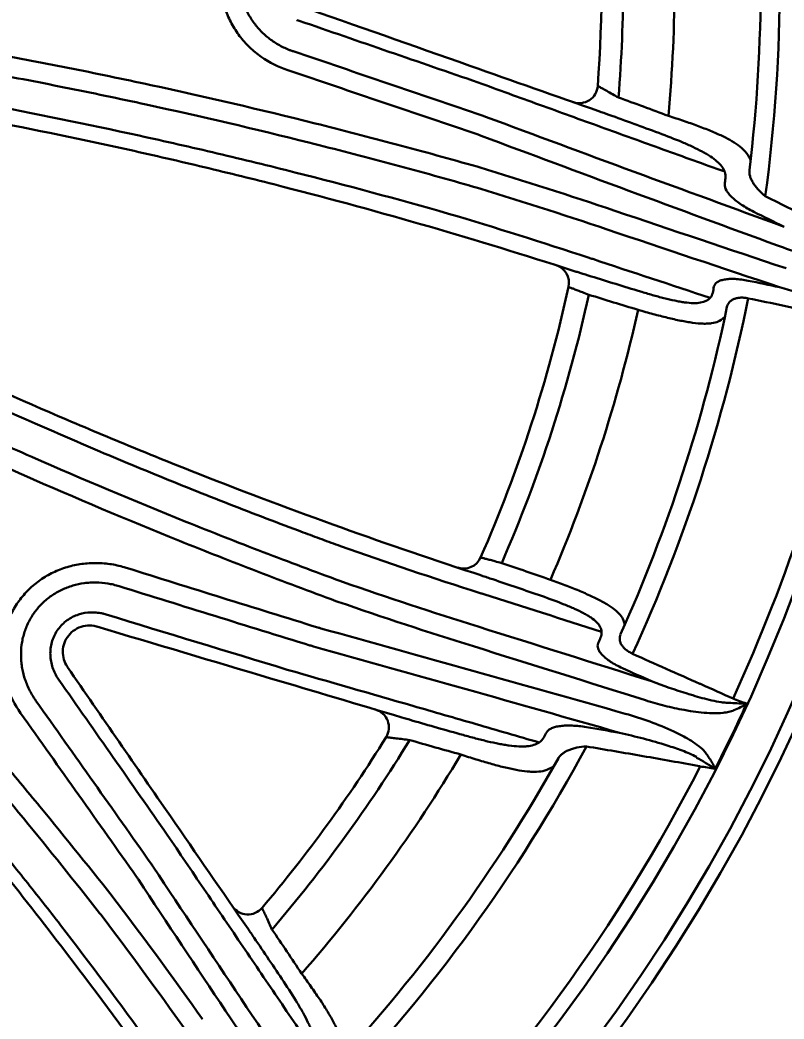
# Model space of a CAD drawing. Header units: inches. Extents: x 975 to 1816, y 133 to 420.
# Drawn here: x 1143.45 to 1168.52, y 242.34 to 275.13 of the extents above; entities that cross this region are included whole.
import ezdxf

# ---------------------------------------------------------------- set-up
doc = ezdxf.new("R2010")
doc.units = ezdxf.units.IN
doc.header["$MEASUREMENT"] = 0
doc.linetypes.add('CENTER', pattern=[2, 1.25, -0.25, 0.25, -0.25])
doc.layers.get('0').update_dxf_attribs({"lineweight": 30})
doc.layers.add('Center', color=1, linetype='CENTER', lineweight=18)
doc.styles.add('TCVN', font='tcvn+7284-2003r.ttf', dxfattribs={"height": 2.5})
doc.dimstyles.new('TCVN', dxfattribs={"dimtxt": 2.5, "dimasz": 3, "dimexe": 0.1, "dimexo": 0.0625, "dimgap": 0.09, "dimtad": 0, "dimtoh": 1, "dimdec": 0, "dimzin": 0, "dimdsep": 46, "dimtxsty": 'TCVN', "dimcen": 0.09, "dimclrd": 2, "dimclre": 2, "dimclrt": 1, "dimadec": 0, "dimazin": 0, "dimtfac": 1, "dimtdec": 0, "dimtofl": 0, "dimtmove": 0, "dimatfit": 3, "dimfxl": 1, "dimtolj": 1, "dimtzin": 0, "dimlwd": 18, "dimlwe": 18, "dimarcsym": 0})

# ---------------------------------------------------------------- blocks, each defined once
blk = doc.blocks.new('*D7')
at = {"layer": 'Center', "color": 2, "linetype": 'Continuous', "lineweight": 18, "transparency": 16777216}
for p, q in [((1171.919, 353.394), (1151.998, 326.267)), ((1174.919, 353.394), (1171.919, 353.394))]:
    blk.add_line(p, q, dxfattribs=at)
at = {"layer": 'Center', "color": 2, "lineweight": 18, "transparency": 16777216}
for p, q in [((1115.306, 276.426), (1115.486, 276.426)), ((1115.396, 276.336), (1115.396, 276.516))]:
    blk.add_line(p, q, dxfattribs=at)
at = {"layer": 'Center', "color": 2, "transparency": 16777216}
blk.add_solid([(1151.595, 326.563), (1152.401, 325.971), (1150.222, 323.849)], dxfattribs=at)
at = {"layer": 'Defpoints', "color": 0, "transparency": 16777216}
for p in [(1150.222, 323.849), (1080.569, 229.002)]:
    blk.add_point(p, dxfattribs=at)
at = {"layer": 'Center', "color": 1, "transparency": 16777216, "insert": (1178.009, 353.394), "char_height": 2.5, "attachment_point": 5, "style": 'TCVN'}
blk.add_mtext('\\A1;∅118', dxfattribs=at)
blk = doc.blocks.new('*D8')
at = {"layer": 'Center', "color": 2, "linetype": 'Continuous', "lineweight": 18, "transparency": 16777216}
for p, q in [((1174.822, 341.958), (1127.243, 289.491)), ((1177.822, 341.958), (1174.822, 341.958))]:
    blk.add_line(p, q, dxfattribs=at)
at = {"layer": 'Center', "color": 2, "lineweight": 18, "transparency": 16777216}
for p, q in [((1115.306, 276.426), (1115.486, 276.426)), ((1115.396, 276.336), (1115.396, 276.516))]:
    blk.add_line(p, q, dxfattribs=at)
at = {"layer": 'Center', "color": 2, "transparency": 16777216}
blk.add_solid([(1126.873, 289.826), (1127.614, 289.155), (1125.228, 287.268)], dxfattribs=at)
at = {"layer": 'Defpoints', "color": 0, "transparency": 16777216}
for p in [(1125.228, 287.268), (1105.563, 265.583)]:
    blk.add_point(p, dxfattribs=at)
at = {"layer": 'Center', "color": 1, "transparency": 16777216, "insert": (1180.537, 341.958), "char_height": 2.5, "attachment_point": 5, "style": 'TCVN'}
blk.add_mtext('\\A1;∅29', dxfattribs=at)

msp = doc.modelspace()

# ---------------------------------------------------------------- linework, layer by layer
for radius in [58.838, 58.403, 57.085]:
    msp.add_circle((1115.396, 276.426), radius)
for centre, radius, start, end in [((1115.396, 276.426), 52.986, 352.3216, 7.6784), ((1115.396, 276.426), 52.362, 353.1691, 6.8309), ((1115.396, 276.426), 49.533, 354.8532, 5.1468), ((1115.396, 276.426), 47.848, 355.3945, 4.6055), ((1115.396, 276.426), 47.141, 355.7878, 4.2122), ((1161.802, 273.008), 0.609, 250.5853, 355.7878), ((1160.857, 266.501), 0.609, 347.6845, 72.2881), ((1115.396, 276.426), 47.141, 336.3155, 347.6845), ((1115.396, 276.426), 47.848, 336.4483, 347.5517), ((1115.396, 276.426), 52.986, 335.3538, 348.6462), ((1115.396, 276.426), 49.533, 336.6057, 347.3943), ((1115.396, 276.426), 52.362, 335.8084, 348.1916), ((1115.396, 276.426), 56.593, 335.3912, 348.6088), ((1158.008, 257.734), 0.609, 251.7119, 336.3155), ((1154.948, 251.914), 0.609, 328.2122, 73.4147), ((1115.396, 276.426), 57.068, 333.0445, 335.4169), ((1115.396, 276.426), 47.141, 319.7878, 328.2122), ((1115.396, 276.426), 47.848, 319.3945, 328.6055), ((1115.396, 276.426), 52.986, 316.3216, 331.6784), ((1115.396, 276.426), 49.533, 318.8532, 329.1468), ((1115.396, 276.426), 52.362, 317.1691, 330.8309), ((1115.396, 276.426), 56.593, 315.1187, 332.8813), ((1150.93, 246.384), 0.609, 214.5853, 319.7878)]:
    msp.add_arc(centre, radius, start, end)
for points, knots in [([(1152.24, 273.479), (1151.928, 273.584), (1151.637, 273.731), (1151.302, 273.968), (1151.236, 274.018), (1151.109, 274.123), (1151.047, 274.177), (1150.869, 274.349), (1150.76, 274.472), (1150.562, 274.731), (1150.473, 274.868), (1150.356, 275.086), (1150.32, 275.161), (1150.254, 275.311), (1150.225, 275.387), (1150.145, 275.619), (1150.105, 275.777), (1150.064, 276.02), (1150.054, 276.103), (1150.04, 276.266), (1150.037, 276.348), (1150.037, 276.593), (1150.051, 276.755), (1150.092, 276.998), (1150.11, 277.079), (1150.15, 277.239), (1150.174, 277.317), (1150.254, 277.548), (1150.32, 277.697), (1150.475, 277.985), (1150.565, 278.125), (1150.764, 278.384), (1150.872, 278.506), (1151.049, 278.675), (1151.11, 278.729), (1151.236, 278.833), (1151.302, 278.884), (1151.503, 279.026), (1151.643, 279.11), (1151.933, 279.257), (1152.084, 279.32), (1152.24, 279.372)], [0, 0, 0, 0, 0.125, 0.125, 0.15625, 0.15625, 0.1875, 0.1875, 0.25, 0.25, 0.3125, 0.3125, 0.34375, 0.34375, 0.375, 0.375, 0.4375, 0.4375, 0.46875, 0.46875, 0.5, 0.5, 0.5625, 0.5625, 0.59375, 0.59375, 0.625, 0.625, 0.6875, 0.6875, 0.75, 0.75, 0.8125, 0.8125, 0.84375, 0.84375, 0.875, 0.875, 0.9375, 0.9375, 1, 1, 1, 1]), ([(1152.414, 278.75), (1152.384, 278.74), (1152.353, 278.729), (1152.292, 278.706), (1152.262, 278.694), (1152.173, 278.657), (1152.115, 278.63), (1151.943, 278.543), (1151.832, 278.477), (1151.673, 278.365), (1151.621, 278.325), (1151.521, 278.243), (1151.473, 278.2), (1151.333, 278.067), (1151.247, 277.971), (1151.09, 277.767), (1151.018, 277.657), (1150.895, 277.43), (1150.843, 277.312), (1150.779, 277.13), (1150.761, 277.068), (1150.728, 276.942), (1150.714, 276.878), (1150.682, 276.686), (1150.671, 276.558), (1150.67, 276.365), (1150.673, 276.3), (1150.684, 276.171), (1150.692, 276.106), (1150.724, 275.913), (1150.756, 275.788), (1150.82, 275.606), (1150.843, 275.546), (1150.895, 275.427), (1150.924, 275.368), (1151.017, 275.197), (1151.087, 275.088), (1151.205, 274.935), (1151.246, 274.885), (1151.332, 274.789), (1151.378, 274.742), (1151.518, 274.607), (1151.618, 274.525), (1151.828, 274.377), (1151.939, 274.311), (1152.113, 274.222), (1152.172, 274.195), (1152.262, 274.157), (1152.292, 274.145), (1152.353, 274.122), (1152.384, 274.111), (1152.414, 274.101)], [0, 0, 0, 0, 0.015625, 0.015625, 0.03125, 0.03125, 0.0625, 0.0625, 0.125, 0.125, 0.15625, 0.15625, 0.1875, 0.1875, 0.25, 0.25, 0.3125, 0.3125, 0.375, 0.375, 0.40625, 0.40625, 0.4375, 0.4375, 0.5, 0.5, 0.53125, 0.53125, 0.5625, 0.5625, 0.625, 0.625, 0.65625, 0.65625, 0.6875, 0.6875, 0.75, 0.75, 0.78125, 0.78125, 0.8125, 0.8125, 0.875, 0.875, 0.9375, 0.9375, 0.96875, 0.96875, 0.984375, 0.984375, 1, 1, 1, 1]), ([(1152.613, 275.102), (1152.589, 275.11), (1152.565, 275.118), (1152.541, 275.127), (1152.541, 275.127), (1152.541, 275.127), (1152.541, 275.127)], [0, 0, 0, 0, 0.0003823398, 0.0003823398, 0.0003823398, 0.0003826008, 0.0003826008, 0.0003826008, 0.0003826008]), ([(1136.865, 274.989), (1138.68, 274.716), (1140.493, 274.413), (1143.213, 273.914), (1144.12, 273.74), (1145.479, 273.468), (1145.932, 273.376), (1146.838, 273.187), (1147.291, 273.091), (1149.552, 272.601), (1151.349, 272.182), (1154.026, 271.512), (1154.915, 271.282), (1156.688, 270.809), (1157.572, 270.565), (1158.45, 270.316)], [0, 0, 0, 0, 0.25, 0.25, 0.375, 0.375, 0.4375, 0.4375, 0.5, 0.5, 0.75, 0.75, 0.875, 0.875, 1, 1, 1, 1]), ([(1158.197, 269.696), (1157.327, 269.944), (1156.453, 270.186), (1154.698, 270.655), (1153.817, 270.884), (1151.167, 271.549), (1149.389, 271.965), (1147.151, 272.451), (1146.702, 272.547), (1145.805, 272.735), (1145.357, 272.826), (1144.011, 273.097), (1143.114, 273.269), (1140.421, 273.765), (1138.626, 274.067), (1136.83, 274.339)], [0, 0, 0, 0, 0.125, 0.125, 0.25, 0.25, 0.5, 0.5, 0.5625, 0.5625, 0.625, 0.625, 0.75, 0.75, 1, 1, 1, 1]), ([(1137.061, 273.262), (1137.92, 273.129), (1138.78, 272.989), (1140.498, 272.695), (1141.357, 272.542), (1143.933, 272.06), (1145.649, 271.711), (1148.222, 271.146), (1149.077, 270.951), (1150.78, 270.549), (1151.629, 270.342), (1154.166, 269.701), (1155.845, 269.248), (1157.512, 268.772)], [0, 0, 0, 0, 0.125, 0.125, 0.25, 0.25, 0.5, 0.5, 0.625, 0.625, 0.75, 0.75, 1, 1, 1, 1]), ([(1166.574, 270.151), (1165.897, 270.395), (1165.22, 270.639), (1163.868, 271.127), (1163.193, 271.371), (1161.844, 271.859), (1161.171, 272.103), (1159.826, 272.59), (1159.154, 272.834), (1158.485, 273.077)], [0, 0, 0, 0, 0.25, 0.25, 0.5, 0.5, 0.75, 0.75, 1, 1, 1, 1]), ([(1162.409, 272.963), (1162.409, 272.963), (1162.421, 272.956), (1162.457, 272.936), (1162.472, 272.928), (1162.506, 272.909), (1162.525, 272.898), (1162.569, 272.873), (1162.594, 272.86), (1162.646, 272.831), (1162.674, 272.815), (1162.762, 272.766), (1162.828, 272.73), (1162.897, 272.691)], [0, 0, 0, 0, 0.25, 0.25, 0.375, 0.375, 0.5, 0.5, 0.625, 0.625, 0.75, 0.75, 1, 1, 1, 1]), ([(1156.888, 268.346), (1155.3, 268.806), (1153.698, 269.244), (1151.277, 269.865), (1150.467, 270.066), (1148.84, 270.456), (1148.023, 270.646), (1145.564, 271.195), (1143.923, 271.535), (1140.64, 272.161), (1138.997, 272.448), (1137.354, 272.709)], [0, 0, 0, 0, 0.25, 0.25, 0.375, 0.375, 0.5, 0.5, 0.75, 0.75, 1, 1, 1, 1]), ([(1158.618, 271.995), (1158.618, 271.995), (1158.618, 271.995), (1158.618, 271.995), (1158.655, 271.981), (1158.693, 271.967), (1158.73, 271.953)], [-0.000000261, -0.000000261, -0.000000261, -0.000000261, 0, 0, 0, 0.0006098362, 0.0006098362, 0.0006098362, 0.0006098362]), ([(1158.73, 271.953), (1160.348, 271.35), (1161.974, 270.748), (1165.241, 269.545), (1166.879, 268.944), (1168.521, 268.344)], [0, 0, 0, 0, 0.5, 0.5, 1, 1, 1, 1]), ([(1164.729, 271.982), (1164.897, 271.927), (1165.061, 271.873), (1165.38, 271.764), (1165.535, 271.71), (1165.759, 271.628), (1165.833, 271.6), (1165.976, 271.544), (1166.045, 271.517), (1166.247, 271.434), (1166.373, 271.379), (1166.548, 271.295), (1166.605, 271.267), (1166.713, 271.21), (1166.764, 271.181), (1166.91, 271.095), (1166.995, 271.038), (1167.143, 270.922), (1167.206, 270.863), (1167.307, 270.743), (1167.346, 270.683), (1167.425, 270.535)], [0, 0, 0, 0, 0.125, 0.125, 0.25, 0.25, 0.3125, 0.3125, 0.375, 0.375, 0.5, 0.5, 0.5625, 0.5625, 0.625, 0.625, 0.75, 0.75, 0.875, 0.875, 1, 1, 1, 1]), ([(1168.306, 267.728), (1166.675, 268.327), (1165.048, 268.926), (1161.802, 270.128), (1160.188, 270.729), (1158.582, 271.331)], [0, 0, 0, 0, 0.5, 0.5, 1, 1, 1, 1]), ([(1166.574, 270.151), (1166.553, 270.209), (1166.521, 270.266), (1166.436, 270.379), (1166.383, 270.435), (1166.259, 270.544), (1166.187, 270.598), (1166.065, 270.678), (1166.022, 270.705), (1165.932, 270.758), (1165.886, 270.785), (1165.741, 270.863), (1165.637, 270.914), (1165.472, 270.991), (1165.415, 271.017), (1165.298, 271.068), (1165.239, 271.094), (1164.936, 271.221), (1164.679, 271.32), (1164.41, 271.421)], [0, 0, 0, 0, 0.125, 0.125, 0.25, 0.25, 0.375, 0.375, 0.4375, 0.4375, 0.5, 0.5, 0.625, 0.625, 0.6875, 0.6875, 0.75, 0.75, 1, 1, 1, 1]), ([(1167.386, 270.198), (1167.378, 270.137), (1167.386, 270.072), (1167.417, 269.967), (1167.431, 269.931), (1167.464, 269.858), (1167.483, 269.822), (1167.528, 269.747), (1167.554, 269.709), (1167.61, 269.635), (1167.641, 269.598), (1167.741, 269.487), (1167.818, 269.414), (1167.906, 269.346)], [0, 0, 0, 0, 0.25, 0.25, 0.375, 0.375, 0.5, 0.5, 0.625, 0.625, 0.75, 0.75, 1, 1, 1, 1]), ([(1167.532, 268.833), (1167.458, 268.87), (1167.387, 268.908), (1167.251, 268.986), (1167.186, 269.026), (1167.066, 269.106), (1167.011, 269.146), (1166.908, 269.227), (1166.86, 269.268), (1166.776, 269.347), (1166.739, 269.386), (1166.692, 269.444), (1166.677, 269.463), (1166.651, 269.5), (1166.639, 269.519), (1166.588, 269.609), (1166.57, 269.675), (1166.577, 269.733)], [0, 0, 0, 0, 0.125, 0.125, 0.25, 0.25, 0.375, 0.375, 0.5, 0.5, 0.625, 0.625, 0.6875, 0.6875, 0.75, 0.75, 1, 1, 1, 1]), ([(1167.906, 269.346), (1168.467, 269.066), (1169.03, 268.788), (1170.155, 268.235), (1170.719, 267.961), (1171.282, 267.686)], [0, 0, 0, 0, 0.5, 0.5, 1, 1, 1, 1]), ([(1169.932, 267.264), (1169.654, 267.317), (1169.38, 267.386), (1168.839, 267.542), (1168.571, 267.631), (1168.306, 267.728)], [0, 0, 0, 0, 0.5, 0.5, 1, 1, 1, 1]), ([(1162.125, 267.324), (1162.125, 267.324), (1162.125, 267.324), (1162.125, 267.324), (1162.165, 267.311), (1162.204, 267.298), (1162.243, 267.285)], [-0.000000261, -0.000000261, -0.000000261, -0.000000261, 0, 0, 0, 0.0006264584, 0.0006264584, 0.0006264584, 0.0006264584]), ([(1166.223, 266.38), (1166.235, 266.436), (1166.27, 266.484), (1166.355, 266.543), (1166.39, 266.561), (1166.468, 266.59), (1166.513, 266.602), (1166.613, 266.62), (1166.668, 266.627), (1166.785, 266.633), (1166.848, 266.633), (1166.983, 266.626), (1167.053, 266.62), (1167.198, 266.601), (1167.273, 266.588), (1167.35, 266.572)], [0, 0, 0, 0, 0.25, 0.25, 0.375, 0.375, 0.5, 0.5, 0.625, 0.625, 0.75, 0.75, 0.875, 0.875, 1, 1, 1, 1]), ([(1153.967, 257.862), (1153.866, 257.899), (1153.764, 257.937), (1153.561, 258.011), (1153.255, 258.124), (1152.544, 258.388), (1151.123, 258.925), (1149.907, 259.401), (1148.289, 260.048), (1147.481, 260.379), (1145.868, 261.054), (1145.062, 261.399), (1142.651, 262.453), (1141.056, 263.18), (1138.683, 264.307), (1137.896, 264.688), (1136.724, 265.268), (1136.139, 265.56), (1135.46, 265.904), (1135.169, 266.052), (1134.976, 266.151), (1134.879, 266.201), (1134.783, 266.25)], [0, 0, 0, 0, 0.015625, 0.015625, 0.03125, 0.0625, 0.125, 0.25, 0.25, 0.375, 0.375, 0.5, 0.5, 0.75, 0.75, 0.875, 0.875, 0.9375, 0.96875, 0.984375, 0.984375, 1, 1, 1, 1]), ([(1135.345, 266.526), (1136.086, 266.148), (1136.832, 265.776), (1138.33, 265.042), (1139.083, 264.681), (1141.352, 263.613), (1142.879, 262.924), (1145.191, 261.923), (1145.963, 261.596), (1147.508, 260.956), (1148.282, 260.643), (1150.605, 259.722), (1152.157, 259.135), (1153.713, 258.574)], [0, 0, 0, 0, 0.125, 0.125, 0.25, 0.25, 0.5, 0.5, 0.625, 0.625, 0.75, 0.75, 1, 1, 1, 1]), ([(1161.755, 266.25), (1161.708, 266.269), (1161.665, 266.286), (1161.59, 266.316), (1161.558, 266.329), (1161.506, 266.349), (1161.485, 266.357), (1161.459, 266.368), (1161.452, 266.371), (1161.452, 266.371)], [0, 0, 0, 0, 0.25, 0.25, 0.5, 0.5, 0.75, 0.75, 1, 1, 1, 1]), ([(1163.808, 266.218), (1163.941, 266.178), (1164.073, 266.139), (1164.266, 266.085), (1164.33, 266.067), (1164.457, 266.033), (1164.52, 266.016), (1164.704, 265.97), (1164.822, 265.942), (1164.992, 265.907), (1165.048, 265.896), (1165.156, 265.877), (1165.209, 265.869), (1165.363, 265.848), (1165.457, 265.84), (1165.632, 265.836), (1165.712, 265.841), (1165.926, 265.876), (1166.03, 265.927), (1166.098, 266.008)], [0, 0, 0, 0, 0.125, 0.125, 0.1875, 0.1875, 0.25, 0.25, 0.375, 0.375, 0.4375, 0.4375, 0.5, 0.5, 0.625, 0.625, 0.75, 0.75, 1, 1, 1, 1]), ([(1167.344, 265.994), (1167.296, 266.004), (1167.25, 266.011), (1167.16, 266.018), (1167.117, 266.018), (1167.034, 266.012), (1166.996, 266.006), (1166.924, 265.989), (1166.891, 265.977), (1166.831, 265.949), (1166.804, 265.933), (1166.757, 265.897), (1166.736, 265.877), (1166.683, 265.813), (1166.66, 265.764), (1166.649, 265.71)], [0, 0, 0, 0, 0.125, 0.125, 0.25, 0.25, 0.375, 0.375, 0.5, 0.5, 0.625, 0.625, 0.75, 0.75, 1, 1, 1, 1]), ([(1166.581, 265.391), (1166.474, 265.293), (1166.424, 265.259), (1166.301, 265.206), (1166.229, 265.187), (1166.102, 265.17), (1166.058, 265.166), (1165.964, 265.162), (1165.914, 265.162), (1165.759, 265.167), (1165.646, 265.177), (1165.462, 265.202), (1165.398, 265.212), (1165.267, 265.234), (1165.199, 265.247), (1164.993, 265.288), (1164.848, 265.32), (1164.621, 265.376), (1164.544, 265.395), (1164.387, 265.435), (1164.307, 265.456), (1164.067, 265.521), (1163.902, 265.567), (1163.734, 265.616)], [0, 0, 0, 0, 0.125, 0.125, 0.25, 0.25, 0.3125, 0.3125, 0.375, 0.375, 0.5, 0.5, 0.5625, 0.5625, 0.625, 0.625, 0.75, 0.75, 0.8125, 0.8125, 0.875, 0.875, 1, 1, 1, 1]), ([(1133.962, 265.515), (1135.576, 264.679), (1137.206, 263.868), (1139.675, 262.687), (1140.503, 262.299), (1141.75, 261.727), (1142.167, 261.537), (1143.003, 261.162), (1143.422, 260.976), (1145.519, 260.054), (1147.202, 259.345), (1149.737, 258.325), (1150.583, 257.993), (1152.279, 257.341), (1153.129, 257.023), (1153.978, 256.712)], [0, 0, 0, 0, 0.25, 0.25, 0.375, 0.375, 0.4375, 0.4375, 0.5, 0.5, 0.75, 0.75, 0.875, 0.875, 1, 1, 1, 1]), ([(1153.819, 256.061), (1152.961, 256.376), (1152.103, 256.699), (1150.391, 257.358), (1149.536, 257.694), (1146.977, 258.726), (1145.277, 259.443), (1143.161, 260.376), (1142.737, 260.564), (1141.893, 260.944), (1141.473, 261.135), (1140.213, 261.715), (1139.378, 262.107), (1136.884, 263.302), (1135.238, 264.123), (1133.61, 264.968)], [0, 0, 0, 0, 0.125, 0.125, 0.25, 0.25, 0.5, 0.5, 0.5625, 0.5625, 0.625, 0.625, 0.75, 0.75, 1, 1, 1, 1]), ([(1136.043, 258.437), (1137.909, 256.47), (1139.725, 254.462), (1141.936, 251.902), (1142.375, 251.388), (1143.247, 250.354), (1143.679, 249.835), (1144.965, 248.273), (1145.807, 247.226), (1146.634, 246.173)], [0, 0, 0, 0, 0.5, 0.5, 0.625, 0.625, 0.75, 0.75, 1, 1, 1, 1]), ([(1146.065, 245.82), (1145.247, 246.864), (1144.414, 247.901), (1142.718, 249.964), (1141.854, 250.989), (1139.23, 254.033), (1137.433, 256.022), (1135.588, 257.971)], [0, 0, 0, 0, 0.25, 0.25, 0.5, 0.5, 1, 1, 1, 1]), ([(1158.566, 257.489), (1158.566, 257.489), (1158.573, 257.487), (1158.601, 257.48), (1158.622, 257.475), (1158.676, 257.461), (1158.71, 257.452), (1158.788, 257.432), (1158.833, 257.421), (1158.882, 257.408)], [0, 0, 0, 0, 0.25, 0.25, 0.5, 0.5, 0.75, 0.75, 1, 1, 1, 1]), ([(1143.471, 252.385), (1143.281, 252.654), (1143.132, 252.943), (1143, 253.332), (1142.976, 253.411), (1142.935, 253.571), (1142.917, 253.651), (1142.874, 253.895), (1142.857, 254.058), (1142.85, 254.384), (1142.859, 254.548), (1142.892, 254.793), (1142.907, 254.874), (1142.942, 255.034), (1142.963, 255.113), (1143.034, 255.347), (1143.095, 255.499), (1143.205, 255.72), (1143.245, 255.793), (1143.33, 255.933), (1143.376, 256.001), (1143.52, 256.199), (1143.626, 256.322), (1143.802, 256.495), (1143.864, 256.55), (1143.991, 256.655), (1144.056, 256.705), (1144.257, 256.845), (1144.397, 256.927), (1144.692, 257.068), (1144.847, 257.128), (1145.161, 257.221), (1145.32, 257.256), (1145.562, 257.289), (1145.643, 257.297), (1145.807, 257.307), (1145.889, 257.309), (1146.136, 257.306), (1146.298, 257.291), (1146.619, 257.24), (1146.778, 257.202), (1146.936, 257.153)], [0, 0, 0, 0, 0.125, 0.125, 0.15625, 0.15625, 0.1875, 0.1875, 0.25, 0.25, 0.3125, 0.3125, 0.34375, 0.34375, 0.375, 0.375, 0.4375, 0.4375, 0.46875, 0.46875, 0.5, 0.5, 0.5625, 0.5625, 0.59375, 0.59375, 0.625, 0.625, 0.6875, 0.6875, 0.75, 0.75, 0.8125, 0.8125, 0.84375, 0.84375, 0.875, 0.875, 0.9375, 0.9375, 1, 1, 1, 1]), ([(1135.048, 256.813), (1135.905, 255.898), (1136.752, 254.974), (1138.007, 253.572), (1138.422, 253.102), (1139.248, 252.159), (1139.658, 251.685), (1140.877, 250.259), (1141.677, 249.302), (1142.857, 247.857), (1143.443, 247.132), (1144.021, 246.403), (1144.405, 245.916), (1144.597, 245.672), (1144.787, 245.428)], [0, 0, 0, 0, 0.25, 0.25, 0.375, 0.375, 0.5, 0.5, 0.75, 0.75, 0.875, 0.9375, 0.9375, 1, 1, 1, 1]), ([(1160.856, 256.758), (1161.021, 256.699), (1161.18, 256.639), (1161.489, 256.521), (1161.639, 256.462), (1161.856, 256.373), (1161.927, 256.343), (1162.063, 256.284), (1162.129, 256.255), (1162.321, 256.167), (1162.439, 256.109), (1162.603, 256.021), (1162.655, 255.991), (1162.754, 255.932), (1162.8, 255.903), (1162.929, 255.816), (1163.002, 255.758), (1163.124, 255.641), (1163.173, 255.582), (1163.242, 255.466), (1163.263, 255.408), (1163.295, 255.273)], [0, 0, 0, 0, 0.125, 0.125, 0.25, 0.25, 0.3125, 0.3125, 0.375, 0.375, 0.5, 0.5, 0.5625, 0.5625, 0.625, 0.625, 0.75, 0.75, 0.875, 0.875, 1, 1, 1, 1]), ([(1144.253, 245.451), (1142.785, 247.343), (1141.267, 249.211), (1139.305, 251.517), (1138.91, 251.976), (1138.112, 252.892), (1137.71, 253.349), (1136.498, 254.71), (1135.68, 255.607), (1134.852, 256.496)], [0, 0, 0, 0, 0.5, 0.5, 0.625, 0.625, 0.75, 0.75, 1, 1, 1, 1]), ([(1146.71, 256.547), (1146.68, 256.557), (1146.648, 256.566), (1146.586, 256.583), (1146.555, 256.591), (1146.46, 256.613), (1146.397, 256.626), (1146.207, 256.657), (1146.079, 256.668), (1145.885, 256.671), (1145.819, 256.67), (1145.69, 256.662), (1145.626, 256.656), (1145.434, 256.63), (1145.309, 256.603), (1145.062, 256.53), (1144.939, 256.483), (1144.705, 256.372), (1144.594, 256.307), (1144.436, 256.197), (1144.384, 256.158), (1144.284, 256.076), (1144.235, 256.032), (1144.096, 255.896), (1144.011, 255.798), (1143.898, 255.642), (1143.862, 255.588), (1143.795, 255.478), (1143.763, 255.42), (1143.676, 255.246), (1143.629, 255.126), (1143.572, 254.941), (1143.556, 254.878), (1143.528, 254.752), (1143.517, 254.687), (1143.491, 254.494), (1143.485, 254.365), (1143.49, 254.172), (1143.494, 254.107), (1143.507, 253.979), (1143.516, 253.914), (1143.551, 253.722), (1143.583, 253.597), (1143.666, 253.354), (1143.717, 253.235), (1143.805, 253.061), (1143.837, 253.005), (1143.888, 252.921), (1143.905, 252.894), (1143.941, 252.84), (1143.959, 252.812), (1143.978, 252.786)], [0, 0, 0, 0, 0.015625, 0.015625, 0.03125, 0.03125, 0.0625, 0.0625, 0.125, 0.125, 0.15625, 0.15625, 0.1875, 0.1875, 0.25, 0.25, 0.3125, 0.3125, 0.375, 0.375, 0.40625, 0.40625, 0.4375, 0.4375, 0.5, 0.5, 0.53125, 0.53125, 0.5625, 0.5625, 0.625, 0.625, 0.65625, 0.65625, 0.6875, 0.6875, 0.75, 0.75, 0.78125, 0.78125, 0.8125, 0.8125, 0.875, 0.875, 0.9375, 0.9375, 0.96875, 0.96875, 0.984375, 0.984375, 1, 1, 1, 1]), ([(1158.669, 256.284), (1158.63, 256.297), (1158.59, 256.309), (1158.55, 256.322), (1158.55, 256.322), (1158.55, 256.322), (1158.55, 256.322)], [0, 0, 0, 0, 0.0006264584, 0.0006264584, 0.0006264584, 0.0006267194, 0.0006267194, 0.0006267194, 0.0006267194]), ([(1162.538, 255.051), (1162.534, 255.104), (1162.519, 255.156), (1162.464, 255.261), (1162.424, 255.313), (1162.322, 255.415), (1162.261, 255.465), (1162.153, 255.54), (1162.114, 255.565), (1162.032, 255.614), (1161.988, 255.639), (1161.852, 255.712), (1161.754, 255.76), (1161.596, 255.831), (1161.542, 255.855), (1161.429, 255.903), (1161.371, 255.926), (1161.076, 256.044), (1160.826, 256.136), (1160.561, 256.228)], [0, 0, 0, 0, 0.125, 0.125, 0.25, 0.25, 0.375, 0.375, 0.4375, 0.4375, 0.5, 0.5, 0.625, 0.625, 0.6875, 0.6875, 0.75, 0.75, 1, 1, 1, 1]), ([(1144.685, 253.543), (1144.647, 253.602), (1144.613, 253.665), (1144.554, 253.794), (1144.53, 253.859), (1144.49, 253.994), (1144.475, 254.062), (1144.454, 254.202), (1144.449, 254.273), (1144.449, 254.413), (1144.455, 254.483), (1144.476, 254.622), (1144.492, 254.691), (1144.535, 254.825), (1144.561, 254.89), (1144.625, 255.015), (1144.662, 255.076), (1144.745, 255.19), (1144.79, 255.243), (1144.89, 255.342), (1144.944, 255.388), (1145.059, 255.47), (1145.119, 255.506), (1145.244, 255.569), (1145.309, 255.596), (1145.511, 255.662), (1145.649, 255.685), (1145.861, 255.691), (1145.932, 255.687), (1146.037, 255.675), (1146.071, 255.67), (1146.123, 255.661), (1146.141, 255.657), (1146.167, 255.652), (1146.179, 255.649), (1146.192, 255.646), (1146.201, 255.643), (1146.205, 255.643), (1146.21, 255.641)], [0, 0, 0, 0, 0.0625, 0.0625, 0.125, 0.125, 0.1875, 0.1875, 0.25, 0.25, 0.3125, 0.3125, 0.375, 0.375, 0.4375, 0.4375, 0.5, 0.5, 0.5625, 0.5625, 0.625, 0.625, 0.6875, 0.6875, 0.75, 0.75, 0.875, 0.875, 0.9375, 0.9375, 0.96875, 0.96875, 0.984375, 0.984375, 0.992187, 0.996094, 0.996094, 1, 1, 1, 1]), ([(1146.21, 255.643), (1146.21, 255.643), (1146.21, 255.643), (1146.21, 255.643), (1146.235, 255.636), (1146.259, 255.628), (1146.283, 255.621)], [-0.000000261, -0.000000261, -0.000000261, -0.000000261, 0, 0, 0, 0.0003823398, 0.0003823398, 0.0003823398, 0.0003823398]), ([(1145.964, 255.225), (1145.963, 255.225), (1145.963, 255.225), (1145.962, 255.225), (1145.938, 255.232), (1145.909, 255.239), (1145.883, 255.244), (1145.793, 255.26), (1145.696, 255.262), (1145.601, 255.248), (1145.505, 255.233), (1145.408, 255.202), (1145.32, 255.155), (1145.239, 255.112), (1145.163, 255.054), (1145.099, 254.987), (1145.034, 254.919), (1144.98, 254.839), (1144.94, 254.754), (1144.9, 254.669), (1144.874, 254.576), (1144.864, 254.483), (1144.854, 254.391), (1144.859, 254.297), (1144.877, 254.21), (1144.895, 254.123), (1144.927, 254.04), (1144.967, 253.967), (1144.98, 253.943), (1144.996, 253.918), (1145.008, 253.901)], [0.00009754, 0.00009754, 0.00009754, 0.00009754, 0.0001137, 0.0001137, 0.0001137, 0.00056562, 0.00056562, 0.00056562, 0.00208171, 0.00208171, 0.00208171, 0.00360326, 0.00360326, 0.00360326, 0.00500427, 0.00500427, 0.00500427, 0.00641857, 0.00641857, 0.00641857, 0.00784285, 0.00784285, 0.00784285, 0.00925417, 0.00925417, 0.00925417, 0.0106535, 0.0106535, 0.0106535, 0.01109038, 0.01109038, 0.01109038, 0.01109038]), ([(1153.329, 255.163), (1154.982, 254.706), (1156.641, 254.243), (1159.973, 253.308), (1161.642, 252.837), (1163.313, 252.362)], [0, 0, 0, 0, 0.5, 0.5, 1, 1, 1, 1]), ([(1163.159, 254.968), (1163.136, 254.918), (1163.126, 254.866), (1163.131, 254.782), (1163.136, 254.754), (1163.153, 254.697), (1163.165, 254.668), (1163.197, 254.611), (1163.217, 254.582), (1163.265, 254.526), (1163.293, 254.498), (1163.355, 254.446), (1163.391, 254.42), (1163.468, 254.372), (1163.51, 254.35), (1163.554, 254.33)], [0, 0, 0, 0, 0.25, 0.25, 0.375, 0.375, 0.5, 0.5, 0.625, 0.625, 0.75, 0.75, 0.875, 0.875, 1, 1, 1, 1]), ([(1153.083, 254.572), (1153.045, 254.583), (1153.006, 254.594), (1152.967, 254.605), (1152.967, 254.605), (1152.967, 254.605), (1152.967, 254.605)], [0, 0, 0, 0, 0.0006098362, 0.0006098362, 0.0006098362, 0.0006100972, 0.0006100972, 0.0006100972, 0.0006100972]), ([(1163.125, 251.738), (1161.444, 252.217), (1159.766, 252.694), (1156.415, 253.641), (1154.746, 254.109), (1153.083, 254.572)], [0, 0, 0, 0, 0.5, 0.5, 1, 1, 1, 1]), ([(1163.219, 253.859), (1163.147, 253.891), (1163.079, 253.925), (1162.949, 253.996), (1162.888, 254.033), (1162.777, 254.106), (1162.726, 254.143), (1162.635, 254.217), (1162.594, 254.254), (1162.524, 254.327), (1162.495, 254.363), (1162.461, 254.415), (1162.45, 254.433), (1162.433, 254.467), (1162.426, 254.484), (1162.397, 254.565), (1162.397, 254.624), (1162.421, 254.677)], [0, 0, 0, 0, 0.125, 0.125, 0.25, 0.25, 0.375, 0.375, 0.5, 0.5, 0.625, 0.625, 0.6875, 0.6875, 0.75, 0.75, 1, 1, 1, 1]), ([(1152.224, 253.807), (1153.594, 253.414), (1154.969, 253.017), (1157.035, 252.42), (1157.725, 252.221), (1159.106, 251.821), (1159.797, 251.62), (1160.488, 251.42)], [0, 0, 0, 0, 0.5, 0.5, 0.75, 0.75, 1, 1, 1, 1]), ([(1144.727, 253.479), (1144.713, 253.499), (1144.698, 253.52), (1144.684, 253.541), (1144.684, 253.541), (1144.684, 253.541), (1144.684, 253.541)], [0, 0, 0, 0, 0.0003823398, 0.0003823398, 0.0003823398, 0.0003826008, 0.0003826008, 0.0003826008, 0.0003826008]), ([(1165.759, 253.348), (1165.772, 253.342), (1165.785, 253.336), (1165.799, 253.33), (1166.149, 253.173), (1166.499, 253.016), (1166.848, 252.859)], [0, 0, 0, 0, 0.000225151, 0.000225151, 0.000225151, 0.006223514, 0.006223514, 0.006223514, 0.006223514]), ([(1165.246, 252.485), (1165.031, 252.524), (1164.819, 252.571), (1164.397, 252.678), (1164.188, 252.738), (1163.98, 252.803)], [0, 0, 0, 0, 0.5, 0.5, 1, 1, 1, 1]), ([(1165.532, 252.967), (1165.735, 252.905), (1165.94, 252.848), (1166.252, 252.778), (1166.356, 252.757), (1166.514, 252.734), (1166.566, 252.727), (1166.672, 252.719), (1166.725, 252.717), (1166.779, 252.719)], [0, 0, 0, 0, 0.5, 0.5, 0.75, 0.75, 0.875, 0.875, 1, 1, 1, 1]), ([(1166.879, 252.478), (1166.822, 252.455), (1166.764, 252.438), (1166.647, 252.411), (1166.588, 252.402), (1166.41, 252.381), (1166.289, 252.377), (1166.047, 252.382), (1165.927, 252.39), (1165.687, 252.415), (1165.568, 252.431), (1165.449, 252.451)], [0, 0, 0, 0, 0.125, 0.125, 0.25, 0.25, 0.5, 0.5, 0.75, 0.75, 1, 1, 1, 1]), ([(1166.779, 252.719), (1166.864, 252.712), (1166.949, 252.706), (1167.077, 252.699), (1167.12, 252.697), (1167.185, 252.695), (1167.206, 252.695), (1167.238, 252.694), (1167.249, 252.694), (1167.265, 252.694), (1167.271, 252.694), (1167.279, 252.695), (1167.282, 252.695), (1167.286, 252.695), (1167.287, 252.696), (1167.29, 252.696), (1167.291, 252.697), (1167.292, 252.698)], [0, 0, 0, 0, 0.5, 0.5, 0.75, 0.75, 0.875, 0.875, 0.9375, 0.9375, 0.96875, 0.96875, 0.984375, 0.984375, 0.992188, 0.992188, 1, 1, 1, 1]), ([(1167.291, 252.685), (1167.284, 252.678), (1167.275, 252.674), (1167.259, 252.664), (1167.25, 252.659), (1167.225, 252.645), (1167.208, 252.635), (1167.157, 252.608), (1167.123, 252.59), (1167.02, 252.539), (1166.95, 252.507), (1166.879, 252.478)], [0, 0, 0, 0, 0.0625, 0.0625, 0.125, 0.125, 0.25, 0.25, 0.5, 0.5, 1, 1, 1, 1]), ([(1167.291, 252.685), (1167.292, 252.687), (1167.293, 252.689), (1167.293, 252.691), (1167.293, 252.693), (1167.292, 252.696), (1167.292, 252.698)], [0, 0, 0, 0, 0.00003455991, 0.00003455991, 0.00003455991, 0.00006825331, 0.00006825331, 0.00006825331, 0.00006825331]), ([(1163.313, 252.362), (1163.585, 252.285), (1163.854, 252.199), (1164.384, 252.008), (1164.645, 251.902), (1164.902, 251.782)], [0, 0, 0, 0, 0.5, 0.5, 1, 1, 1, 1]), ([(1160.736, 251.756), (1160.75, 251.782), (1160.77, 251.806), (1160.824, 251.849), (1160.857, 251.868), (1160.932, 251.902), (1160.975, 251.917), (1161.072, 251.942), (1161.125, 251.952), (1161.24, 251.967), (1161.302, 251.972), (1161.433, 251.976), (1161.502, 251.976), (1161.72, 251.967), (1161.874, 251.951), (1162.038, 251.923)], [0, 0, 0, 0, 0.125, 0.125, 0.25, 0.25, 0.375, 0.375, 0.5, 0.5, 0.625, 0.625, 0.75, 0.75, 1, 1, 1, 1]), ([(1156.02, 251.526), (1155.941, 251.536), (1155.867, 251.545), (1155.767, 251.557), (1155.735, 251.561), (1155.675, 251.568), (1155.648, 251.571), (1155.598, 251.577), (1155.576, 251.58), (1155.537, 251.585), (1155.52, 251.587), (1155.479, 251.591), (1155.466, 251.593), (1155.466, 251.593)], [0, 0, 0, 0, 0.25, 0.25, 0.375, 0.375, 0.5, 0.5, 0.625, 0.625, 0.75, 0.75, 1, 1, 1, 1]), ([(1157.991, 251.665), (1158.129, 251.626), (1158.266, 251.589), (1158.535, 251.519), (1158.666, 251.486), (1158.92, 251.426), (1159.044, 251.399), (1159.223, 251.364), (1159.283, 251.354), (1159.398, 251.334), (1159.454, 251.326), (1159.617, 251.304), (1159.719, 251.294), (1159.864, 251.288), (1159.911, 251.287), (1160.002, 251.289), (1160.045, 251.291), (1160.252, 251.311), (1160.386, 251.351), (1160.488, 251.42)], [0, 0, 0, 0, 0.125, 0.125, 0.25, 0.25, 0.375, 0.375, 0.4375, 0.4375, 0.5, 0.5, 0.625, 0.625, 0.6875, 0.6875, 0.75, 0.75, 1, 1, 1, 1]), ([(1164.686, 251.321), (1164.43, 251.402), (1164.171, 251.476), (1163.65, 251.614), (1163.388, 251.678), (1163.125, 251.738)], [0, 0, 0, 0, 0.5, 0.5, 1, 1, 1, 1]), ([(1164.902, 251.782), (1165.079, 251.699), (1165.252, 251.609), (1165.502, 251.457), (1165.583, 251.404), (1165.741, 251.287), (1165.817, 251.225), (1165.887, 251.156)], [0, 0, 0, 0, 0.5, 0.5, 0.75, 0.75, 1, 1, 1, 1]), ([(1162.039, 251.288), (1161.928, 251.285), (1161.824, 251.272), (1161.677, 251.241), (1161.63, 251.229), (1161.541, 251.201), (1161.498, 251.186), (1161.418, 251.152), (1161.38, 251.134), (1161.311, 251.095), (1161.279, 251.074), (1161.221, 251.03), (1161.195, 251.006), (1161.151, 250.957), (1161.132, 250.932), (1161.117, 250.905)], [0, 0, 0, 0, 0.25, 0.25, 0.375, 0.375, 0.5, 0.5, 0.625, 0.625, 0.75, 0.75, 0.875, 0.875, 1, 1, 1, 1]), ([(1165.746, 250.647), (1165.129, 250.755), (1164.511, 250.865), (1163.276, 251.079), (1162.657, 251.185), (1162.039, 251.288)], [0, 0, 0, 0, 0.5, 0.5, 1, 1, 1, 1]), ([(1165.656, 250.945), (1165.579, 250.986), (1165.5, 251.022), (1165.341, 251.09), (1165.26, 251.122), (1165.016, 251.214), (1164.852, 251.269), (1164.686, 251.321)], [0, 0, 0, 0, 0.25, 0.25, 0.5, 0.5, 1, 1, 1, 1]), ([(1165.887, 251.156), (1165.962, 251.064), (1166.031, 250.968), (1166.126, 250.818), (1166.157, 250.767), (1166.2, 250.69), (1166.214, 250.664), (1166.234, 250.624), (1166.241, 250.611), (1166.251, 250.591), (1166.254, 250.585), (1166.26, 250.571), (1166.263, 250.564), (1166.264, 250.557)], [0, 0, 0, 0, 0.5, 0.5, 0.75, 0.75, 0.875, 0.875, 0.9375, 0.9375, 0.96875, 0.96875, 1, 1, 1, 1]), ([(1160.962, 250.629), (1160.743, 250.502), (1160.593, 250.466), (1160.357, 250.457), (1160.307, 250.457), (1160.203, 250.46), (1160.149, 250.464), (1159.982, 250.48), (1159.863, 250.497), (1159.672, 250.532), (1159.606, 250.545), (1159.471, 250.575), (1159.401, 250.591), (1159.188, 250.643), (1159.041, 250.682), (1158.737, 250.768), (1158.579, 250.815), (1158.335, 250.89), (1158.253, 250.916), (1158.087, 250.969), (1158.003, 250.996), (1157.919, 251.023)], [0, 0, 0, 0, 0.25, 0.25, 0.3125, 0.3125, 0.375, 0.375, 0.5, 0.5, 0.5625, 0.5625, 0.625, 0.625, 0.75, 0.75, 0.875, 0.875, 0.9375, 0.9375, 1, 1, 1, 1]), ([(1165.652, 250.92), (1165.651, 250.923), (1165.65, 250.926), (1165.65, 250.929), (1165.65, 250.932), (1165.65, 250.934), (1165.651, 250.937), (1165.652, 250.94), (1165.653, 250.942), (1165.655, 250.944), (1165.655, 250.944), (1165.656, 250.944), (1165.656, 250.945)], [0, 0, 0, 0, 0.000045235, 0.000045235, 0.000045235, 0.0000912073, 0.0000912073, 0.0000912073, 0.0001333012, 0.0001333012, 0.0001333012, 0.0001415109, 0.0001415109, 0.0001415109, 0.0001415109]), ([(1166.255, 250.55), (1166.256, 250.551), (1166.255, 250.553), (1166.253, 250.556), (1166.252, 250.557), (1166.247, 250.561), (1166.244, 250.563), (1166.235, 250.57), (1166.229, 250.574), (1166.211, 250.587), (1166.198, 250.595), (1166.161, 250.62), (1166.136, 250.636), (1166.06, 250.684), (1166.01, 250.715), (1165.857, 250.807), (1165.755, 250.865), (1165.652, 250.92)], [0, 0, 0, 0, 0.007813, 0.007813, 0.015625, 0.015625, 0.03125, 0.03125, 0.0625, 0.0625, 0.125, 0.125, 0.25, 0.25, 0.5, 0.5, 1, 1, 1, 1]), ([(1165.746, 250.647), (1165.751, 250.642), (1165.756, 250.638), (1165.761, 250.634), (1165.763, 250.632), (1165.765, 250.63), (1165.767, 250.628)], [0, 0, 0, 0, 0.0001038946, 0.0001038946, 0.0001038946, 0.0001448338, 0.0001448338, 0.0001448338, 0.0001448338]), ([(1166.255, 250.55), (1166.173, 250.568), (1166.091, 250.584), (1165.928, 250.61), (1165.847, 250.621), (1165.767, 250.628)], [0, 0, 0, 0, 0.5, 0.5, 1, 1, 1, 1]), ([(1166.264, 250.557), (1166.263, 250.555), (1166.262, 250.554), (1166.261, 250.553), (1166.259, 250.551), (1166.257, 250.551), (1166.255, 250.55)], [0, 0, 0, 0, 0.00002529611, 0.00002529611, 0.00002529611, 0.00005828994, 0.00005828994, 0.00005828994, 0.00005828994]), ([(1153.112, 241.267), (1152.708, 241.862), (1152.303, 242.458), (1151.496, 243.648), (1151.094, 244.242), (1150.289, 245.429), (1149.888, 246.022), (1149.086, 247.207), (1148.686, 247.799), (1148.287, 248.389)], [0, 0, 0, 0, 0.25, 0.25, 0.5, 0.5, 0.75, 0.75, 1, 1, 1, 1]), ([(1147.759, 247.436), (1147.759, 247.436), (1147.759, 247.436), (1147.759, 247.436), (1147.781, 247.403), (1147.803, 247.369), (1147.825, 247.336)], [-0.000000261, -0.000000261, -0.000000261, -0.000000261, 0, 0, 0, 0.0006098362, 0.0006098362, 0.0006098362, 0.0006098362]), ([(1147.825, 247.336), (1148.78, 245.898), (1149.741, 244.455), (1151.677, 241.56), (1152.649, 240.112), (1153.625, 238.661)], [0, 0, 0, 0, 0.5, 0.5, 1, 1, 1, 1]), ([(1153.089, 238.289), (1152.121, 239.732), (1151.157, 241.174), (1149.238, 244.053), (1148.285, 245.488), (1147.34, 246.919)], [0, 0, 0, 0, 0.5, 0.5, 1, 1, 1, 1]), ([(1151.395, 245.99), (1151.395, 245.99), (1151.401, 245.978), (1151.418, 245.941), (1151.425, 245.925), (1151.442, 245.89), (1151.451, 245.87), (1151.472, 245.824), (1151.484, 245.799), (1151.509, 245.744), (1151.522, 245.715), (1151.565, 245.624), (1151.596, 245.556), (1151.63, 245.484)], [0, 0, 0, 0, 0.25, 0.25, 0.375, 0.375, 0.5, 0.5, 0.625, 0.625, 0.75, 0.75, 1, 1, 1, 1]), ([(1152.695, 243.834), (1152.8, 243.69), (1152.9, 243.55), (1153.094, 243.275), (1153.187, 243.14), (1153.32, 242.941), (1153.364, 242.875), (1153.447, 242.746), (1153.487, 242.683), (1153.601, 242.498), (1153.671, 242.379), (1153.763, 242.208), (1153.792, 242.152), (1153.846, 242.043), (1153.871, 241.989), (1153.938, 241.834), (1153.974, 241.738), (1154.025, 241.557), (1154.042, 241.472), (1154.053, 241.315), (1154.049, 241.244), (1154.026, 241.078)], [0, 0, 0, 0, 0.125, 0.125, 0.25, 0.25, 0.3125, 0.3125, 0.375, 0.375, 0.5, 0.5, 0.5625, 0.5625, 0.625, 0.625, 0.75, 0.75, 0.875, 0.875, 1, 1, 1, 1]), ([(1153.112, 241.267), (1153.129, 241.326), (1153.136, 241.391), (1153.134, 241.534), (1153.124, 241.609), (1153.088, 241.771), (1153.061, 241.857), (1153.01, 241.993), (1152.991, 242.04), (1152.95, 242.136), (1152.927, 242.185), (1152.856, 242.333), (1152.802, 242.436), (1152.714, 242.595), (1152.683, 242.649), (1152.619, 242.759), (1152.586, 242.815), (1152.415, 243.096), (1152.266, 243.327), (1152.107, 243.567)], [0, 0, 0, 0, 0.125, 0.125, 0.25, 0.25, 0.375, 0.375, 0.4375, 0.4375, 0.5, 0.5, 0.625, 0.625, 0.6875, 0.6875, 0.75, 0.75, 1, 1, 1, 1])]:
    msp.add_open_spline(points, degree=3, knots=knots)
for points in [[(1152.6, 275.605), (1154.478, 274.943), (1156.349, 274.284), (1158.209, 273.628)], [(1158.485, 273.077), (1156.54, 273.75), (1154.581, 274.426), (1152.613, 275.102)], [(1152.414, 274.101), (1154.492, 273.4), (1156.563, 272.696), (1158.618, 271.995)], [(1158.485, 271.367), (1156.416, 272.071), (1154.333, 272.776), (1152.24, 273.479)], [(1158.209, 273.628), (1159.613, 273.133), (1161.025, 272.636), (1162.442, 272.137)], [(1162.897, 272.691), (1162.959, 272.657), (1163.023, 272.621), (1163.089, 272.584)], [(1163.089, 272.584), (1163.637, 272.387), (1164.184, 272.186), (1164.729, 271.982)], [(1162.772, 272.019), (1162.659, 272.059), (1162.548, 272.099), (1162.442, 272.137)], [(1164.41, 271.421), (1163.865, 271.624), (1163.319, 271.823), (1162.772, 272.019)], [(1158.582, 271.331), (1158.55, 271.343), (1158.517, 271.355), (1158.485, 271.367)], [(1158.45, 270.316), (1158.473, 270.309), (1158.496, 270.303), (1158.519, 270.296)], [(1158.519, 270.296), (1160.004, 269.845), (1161.49, 269.368), (1162.973, 268.867)], [(1166.601, 269.935), (1166.609, 270.002), (1166.6, 270.074), (1166.574, 270.151)], [(1166.577, 269.733), (1166.585, 269.801), (1166.593, 269.868), (1166.601, 269.935)], [(1158.257, 269.679), (1158.237, 269.685), (1158.217, 269.69), (1158.197, 269.696)], [(1162.721, 268.254), (1161.234, 268.754), (1159.745, 269.229), (1158.257, 269.679)], [(1162.973, 268.867), (1164.838, 268.237), (1166.711, 267.607), (1168.586, 266.979)], [(1168.521, 268.344), (1168.191, 268.506), (1167.862, 268.669), (1167.532, 268.833)], [(1157.512, 268.772), (1159.05, 268.315), (1160.589, 267.832), (1162.125, 267.324)], [(1161.568, 266.912), (1160.009, 267.415), (1158.448, 267.894), (1156.888, 268.346)], [(1168.373, 266.36), (1166.484, 266.99), (1164.598, 267.622), (1162.721, 268.254)], [(1162.243, 267.285), (1163.525, 266.86), (1164.81, 266.434), (1166.098, 266.008)], [(1161.568, 266.912), (1161.611, 266.898), (1161.655, 266.884), (1161.701, 266.869)], [(1161.701, 266.869), (1161.742, 266.857), (1161.784, 266.843), (1161.827, 266.83)], [(1161.827, 266.83), (1161.944, 266.793), (1162.067, 266.755), (1162.194, 266.715)], [(1162.194, 266.715), (1162.731, 266.547), (1163.269, 266.381), (1163.808, 266.218)], [(1167.35, 266.572), (1167.691, 266.503), (1168.032, 266.432), (1168.373, 266.36)], [(1161.832, 266.22), (1161.805, 266.23), (1161.78, 266.24), (1161.755, 266.25)], [(1161.906, 266.192), (1161.88, 266.202), (1161.856, 266.211), (1161.832, 266.22)], [(1166.18, 266.177), (1166.195, 266.245), (1166.209, 266.312), (1166.223, 266.38)], [(1169.562, 265.999), (1169.17, 266.133), (1168.773, 266.252), (1168.373, 266.36)], [(1162.119, 266.112), (1162.045, 266.14), (1161.973, 266.166), (1161.906, 266.192)], [(1163.734, 265.616), (1163.195, 265.778), (1162.656, 265.943), (1162.119, 266.112)], [(1166.098, 266.008), (1166.14, 266.06), (1166.167, 266.116), (1166.18, 266.177)], [(1169.705, 265.493), (1168.92, 265.666), (1168.132, 265.833), (1167.344, 265.994)], [(1153.713, 258.574), (1155.241, 258.023), (1156.785, 257.492), (1158.342, 256.983)], [(1158.55, 256.322), (1157.008, 256.814), (1155.479, 257.328), (1153.967, 257.862)], [(1158.882, 257.408), (1158.908, 257.402), (1158.935, 257.395), (1158.962, 257.387)], [(1158.962, 257.387), (1158.987, 257.381), (1159.012, 257.374), (1159.038, 257.367)], [(1159.038, 257.367), (1159.108, 257.348), (1159.181, 257.327), (1159.258, 257.307)], [(1146.936, 257.153), (1149.042, 256.492), (1151.142, 255.838), (1153.229, 255.191)], [(1159.258, 257.307), (1159.792, 257.127), (1160.325, 256.944), (1160.856, 256.758)], [(1153.978, 256.712), (1153.998, 256.705), (1154.017, 256.697), (1154.036, 256.69)], [(1158.474, 256.939), (1158.429, 256.955), (1158.384, 256.969), (1158.342, 256.983)], [(1158.6, 256.897), (1158.557, 256.912), (1158.515, 256.926), (1158.474, 256.939)], [(1158.964, 256.774), (1158.837, 256.816), (1158.716, 256.858), (1158.6, 256.897)], [(1160.561, 256.228), (1160.03, 256.412), (1159.497, 256.595), (1158.964, 256.774)], [(1152.967, 254.605), (1150.893, 255.245), (1148.804, 255.893), (1146.71, 256.547)], [(1154.036, 256.69), (1155.505, 256.18), (1156.989, 255.689), (1158.486, 255.22)], [(1153.886, 256.037), (1153.864, 256.045), (1153.841, 256.053), (1153.819, 256.061)], [(1162.538, 255.051), (1161.246, 255.464), (1159.956, 255.875), (1158.669, 256.284)], [(1158.329, 254.575), (1156.834, 255.042), (1155.353, 255.529), (1153.886, 256.037)], [(1146.21, 255.641), (1146.21, 255.642), (1146.21, 255.642), (1146.21, 255.643)], [(1146.283, 255.621), (1148.272, 255.011), (1150.255, 254.406), (1152.224, 253.807)], [(1145.977, 255.221), (1145.973, 255.222), (1145.969, 255.223), (1145.964, 255.225)], [(1151.676, 253.524), (1149.787, 254.086), (1147.885, 254.653), (1145.977, 255.221)], [(1153.229, 255.191), (1153.262, 255.182), (1153.296, 255.172), (1153.329, 255.163)], [(1158.486, 255.22), (1160.376, 254.627), (1162.273, 254.03), (1164.171, 253.43)], [(1162.421, 254.677), (1162.449, 254.74), (1162.477, 254.803), (1162.505, 254.866)], [(1162.505, 254.866), (1162.53, 254.923), (1162.541, 254.985), (1162.538, 255.051)], [(1163.98, 252.803), (1162.094, 253.397), (1160.208, 253.989), (1158.329, 254.575)], [(1163.554, 254.33), (1164.287, 253.997), (1165.022, 253.67), (1165.759, 253.348)], [(1145.009, 253.899), (1145.01, 253.897), (1145.011, 253.895), (1145.013, 253.893)], [(1145.013, 253.893), (1146.143, 252.255), (1147.269, 250.621), (1148.388, 248.998)], [(1164.171, 253.43), (1163.854, 253.572), (1163.536, 253.715), (1163.219, 253.859)], [(1148.287, 248.389), (1147.109, 250.077), (1145.922, 251.775), (1144.727, 253.479)], [(1155.978, 252.243), (1154.539, 252.671), (1153.104, 253.099), (1151.676, 253.524)], [(1164.171, 253.43), (1164.559, 253.282), (1164.95, 253.145), (1165.346, 253.023)], [(1143.978, 252.786), (1145.247, 250.997), (1146.509, 249.211), (1147.759, 247.436)], [(1165.346, 253.023), (1165.408, 253.004), (1165.47, 252.985), (1165.532, 252.967)], [(1165.532, 252.967), (1165.532, 252.967), (1165.532, 252.967), (1165.532, 252.967)], [(1166.848, 252.859), (1166.989, 252.797), (1167.138, 252.742), (1167.292, 252.698)], [(1165.449, 252.451), (1165.381, 252.461), (1165.313, 252.473), (1165.246, 252.485)], [(1147.282, 247.006), (1146.022, 248.791), (1144.751, 250.586), (1143.471, 252.385)], [(1155.978, 252.243), (1156.086, 252.21), (1156.199, 252.177), (1156.314, 252.143)], [(1156.314, 252.143), (1156.872, 251.98), (1157.431, 251.821), (1157.991, 251.665)], [(1162.038, 251.923), (1162.401, 251.862), (1162.763, 251.8), (1163.125, 251.738)], [(1156.239, 251.5), (1156.164, 251.509), (1156.091, 251.518), (1156.02, 251.526)], [(1157.919, 251.023), (1157.358, 251.178), (1156.798, 251.337), (1156.239, 251.5)], [(1160.488, 251.42), (1160.555, 251.467), (1160.604, 251.52), (1160.637, 251.578)], [(1160.637, 251.578), (1160.67, 251.638), (1160.703, 251.697), (1160.736, 251.756)], [(1148.388, 248.998), (1149.233, 247.772), (1150.083, 246.539), (1150.936, 245.303)], [(1147.34, 246.919), (1147.32, 246.948), (1147.301, 246.977), (1147.282, 247.006)], [(1146.634, 246.173), (1146.649, 246.154), (1146.663, 246.136), (1146.678, 246.117)], [(1146.678, 246.117), (1147.613, 244.879), (1148.535, 243.621), (1149.44, 242.344)], [(1146.103, 245.772), (1146.09, 245.788), (1146.078, 245.804), (1146.065, 245.82)], [(1148.876, 241.996), (1147.967, 243.274), (1147.042, 244.534), (1146.103, 245.772)], [(1147.252, 241.46), (1146.269, 242.811), (1145.268, 244.142), (1144.253, 245.451)], [(1144.787, 245.428), (1145.769, 244.151), (1146.737, 242.851), (1147.688, 241.532)], [(1151.134, 245.013), (1151.066, 245.113), (1151, 245.21), (1150.936, 245.303)], [(1151.63, 245.484), (1151.66, 245.419), (1151.691, 245.353), (1151.722, 245.284)], [(1151.722, 245.284), (1152.05, 244.803), (1152.374, 244.319), (1152.695, 243.834)], [(1152.107, 243.567), (1151.786, 244.051), (1151.462, 244.533), (1151.134, 245.013)]]:
    msp.add_open_spline(points, degree=3)

# ---------------------------------------------------------------- dimensions: what is measured, and where the dimension line sits
at = {"layer": 'Center'}
for p1, p2, picture, middle in [((1080.569, 229.002), (1150.222, 323.849), '*D7', (1178.009, 353.394)), ((1105.563, 265.583), (1125.228, 287.268), '*D8', (1180.537, 341.958))]:
    dim = msp.add_diameter_dim_2p(p1=p1, p2=p2, dimstyle='TCVN', dxfattribs=at)
    dim.commit()
    dim.dimension.update_dxf_attribs({"geometry": picture, "text_midpoint": middle, "dimtype": 163})

doc.saveas('drawing.dxf')
